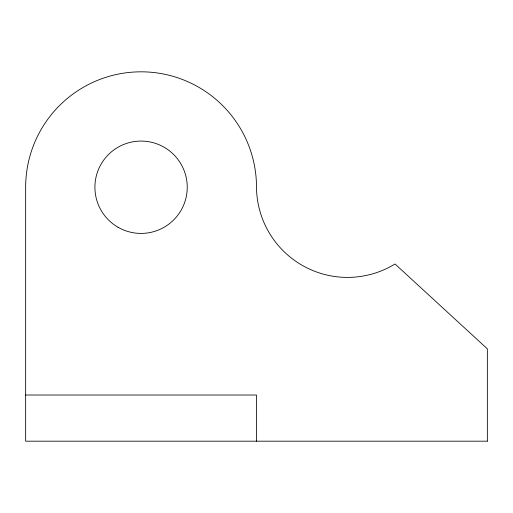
<?xml version="1.0" encoding="UTF-8"?>
<svg xmlns="http://www.w3.org/2000/svg" width="513" height="513" viewBox="0 0 513 513"><rect width="100%" height="100%" fill="white"/><g stroke="black" fill="none" stroke-linecap="round" stroke-linejoin="round"><path stroke-width="0.77" d="M25.65 395.01L256.5 395.01L256.5 441.18M487.35 441.18L25.65 441.18L25.65 187.245A115.425 115.425 0 0 1 141.075 71.82A115.425 115.425 0 0 1 256.5 187.245A90.968 90.968 0 0 0 395.01 263.983L487.35 348.84L487.35 441.18M117.99 227.227A46.17 46.17 0 0 0 187.245 187.245A46.17 46.17 0 0 0 117.99 147.263A46.17 46.17 0 0 0 117.99 227.227"/></g></svg>
